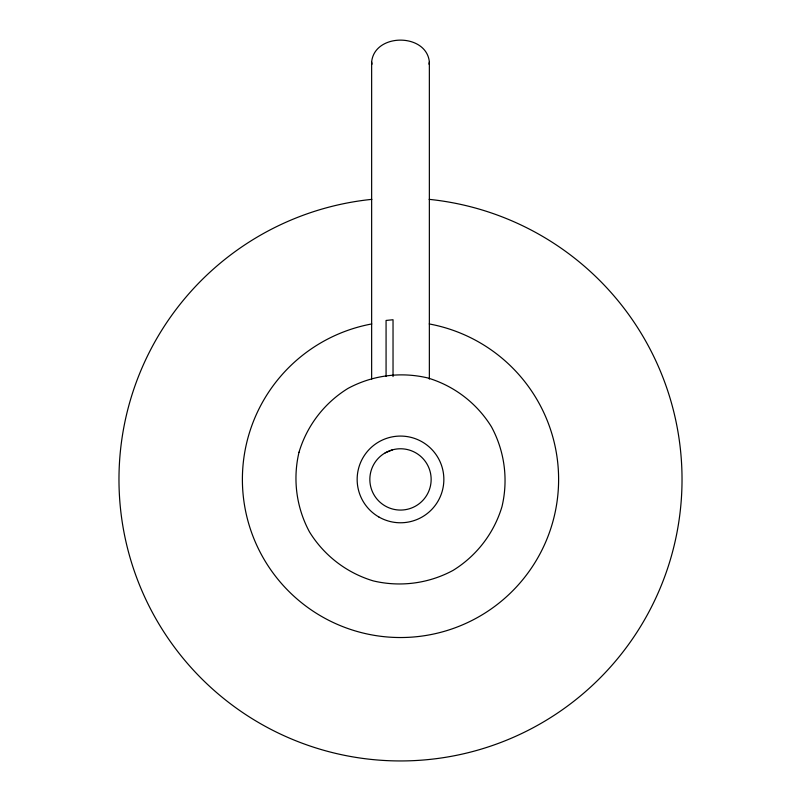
<?xml version="1.0" encoding="UTF-8"?>
<svg xmlns="http://www.w3.org/2000/svg" width="801" height="801" viewBox="0 0 801 801"><rect width="100%" height="100%" fill="white"/><g stroke="black" fill="none" stroke-linecap="round" stroke-linejoin="round"><path stroke-width="1.2" d="M371.644 379.093L371.644 61.917C374.558 32.871 426.442 32.871 429.356 61.917L429.356 379.093M428.966 64.18L429.356 61.917M385.171 452.875A30.648 30.648 0 0 1 431.148 479.419A30.648 30.648 0 0 1 385.171 505.962A30.648 30.648 0 0 1 385.171 452.875L392.57 449.812M371.644 61.917L372.034 64.18M393.031 376.59L393.031 319.739L386.072 320.45L386.072 376.37M429.226 323.944A158.107 158.107 0 0 1 532.365 566.657A158.107 158.107 0 0 1 268.635 566.657A158.107 158.107 0 0 1 371.774 323.944M429.136 199.349A281.531 281.531 0 0 1 639.388 628.385A281.531 281.531 0 0 1 161.612 628.385A281.531 281.531 0 0 1 371.864 199.349M299.013 452.225C292.615 479.208 296.34 507.544 309.506 531.954C324.065 555.554 346.743 572.955 373.306 580.905C400.29 587.303 428.625 583.579 453.036 570.412C476.635 555.854 494.037 533.176 501.987 506.612C508.385 479.629 504.66 451.293 491.494 426.883C476.935 403.283 454.257 385.882 427.694 377.932C400.71 371.534 372.375 375.258 347.964 388.425C324.365 402.983 306.963 425.661 299.013 452.225M378.823 516.965A43.354 43.354 0 0 0 443.854 479.419A43.354 43.354 0 0 0 378.823 441.882A43.354 43.354 0 0 0 378.823 516.965"/></g></svg>
